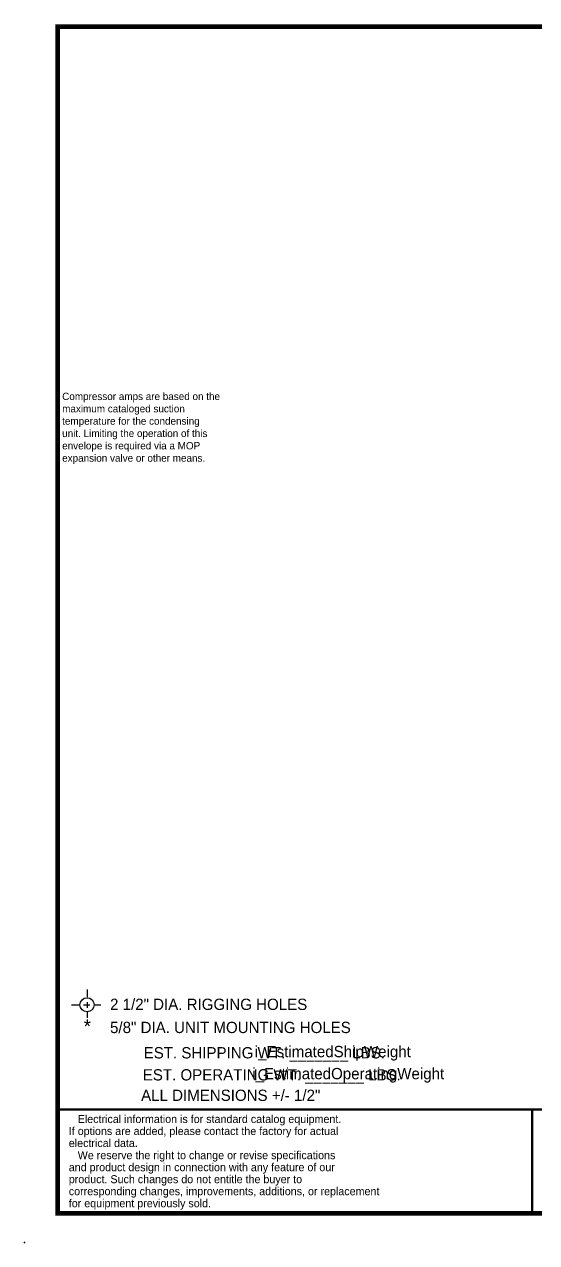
# Model space of a CAD drawing. Header units: inches. Extents: x 3125 to 3654, y -700 to -366.
# Drawn here: x 3125.3 to 3263.8, y -700 to -370.7 of the extents above; entities that cross this region are included whole.
import ezdxf
from ezdxf.enums import TextEntityAlignment as Align

# ---------------------------------------------------------------- set-up
doc = ezdxf.new("R2010")
doc.units = ezdxf.units.IN
doc.header["$MEASUREMENT"] = 0
doc.header["$PDSIZE"] = -1

msp = doc.modelspace()

# ---------------------------------------------------------------- linework, layer by layer
at = {"color": 7, "lineweight": 25}
for p, q in [((3142.22, -631.61), (3142.22, -633.63)), ((3142.22, -635.05), (3142.22, -636.58)), ((3138.03, -635.71), (3140.08, -635.71)), ((3141.26, -635.71), (3142.99, -635.71)), ((3142.22, -637.67), (3142.22, -639.27)), ((3144.18, -635.71), (3145.93, -635.71)), ((3262.56, -692.1), (3262.56, -664.03))]:
    msp.add_line(p, q, dxfattribs=at)
for points, const_width in [([(3134.25, -692.1), (3647.47, -692.1), (3647.47, -371.34), (3134.25, -371.34), (3134.25, -692.1)], 1.28), ([(3263.31, -664.03), (3134.25, -664.03)], 0.642), ([(3647.47, -664.03), (3262.56, -664.03), (3262.56, -692.1)], 0.642)]:
    msp.add_lwpolyline(points, dxfattribs=dict(at, const_width=const_width))
msp.add_circle((3142.22, -635.71), 1.92, dxfattribs=at)
msp.add_point((3125.28, -700.01), dxfattribs=at)

# ---------------------------------------------------------------- texts
for s, height, p in [('2 1/2" DIA. RIGGING HOLES', 3.0472, (3148.45, -637.11)), ('5/8" DIA. UNIT MOUNTING HOLES', 3.0472, (3148.45, -643.36)), ('   Electrical information is for standard catalog equipment.', 2.1639, (3137.29, -667.67)), ('If options are added, please contact the factory for actual', 2.1639, (3137.29, -670.92)), ('electrical data.', 2.1639, (3137.29, -674.17)), ('   We reserve the right to change or revise specifications', 2.1639, (3137.29, -677.45)), ('and product design in connection with any feature of our', 2.1639, (3137.29, -680.7)), ('product. Such changes do not entitle the buyer to', 2.1639, (3137.29, -683.94)), ('corresponding changes, improvements, additions, or replacement ', 2.1639, (3137.29, -687.19)), ('for equipment previously sold.', 2.1639, (3137.29, -690.44))]:
    msp.add_text(s, height=height, dxfattribs=at).set_placement(p)
for s, height, p in [('*', 3.75, (3142.3, -643.41)), ('EST. SHIPPING WT. _______ LBS.', 3.0472, (3190.14, -650.21)), ('i_EstimatedShipWeight', 3.0507, (3208.66, -649.88)), ('EST. OPERATING WT. _______ LBS.', 3.0472, (3192.16, -656.17)), ('i_EstimatedOperatingWeight', 3.0472, (3212.83, -655.84)), ('ALL DIMENSIONS +/- 1/2"', 3.0472, (3181.06, -661.7))]:
    msp.add_text(s, height=height, dxfattribs=at).set_placement(p, align=Align.CENTER)
at = {"color": 7, "insert": (3134.76, -470.25), "char_height": 2, "attachment_point": 1}
msp.add_mtext_dynamic_manual_height_columns(' Compressor amps are based on the \\P maximum cataloged suction \\P temperature for the condensing \\P unit. Limiting the operation of this \\P envelope is required via a MOP \\P expansion valve or other means.', width=65.7633, gutter_width=144.43, heights=[29.63], dxfattribs=at)

doc.saveas('drawing.dxf')
